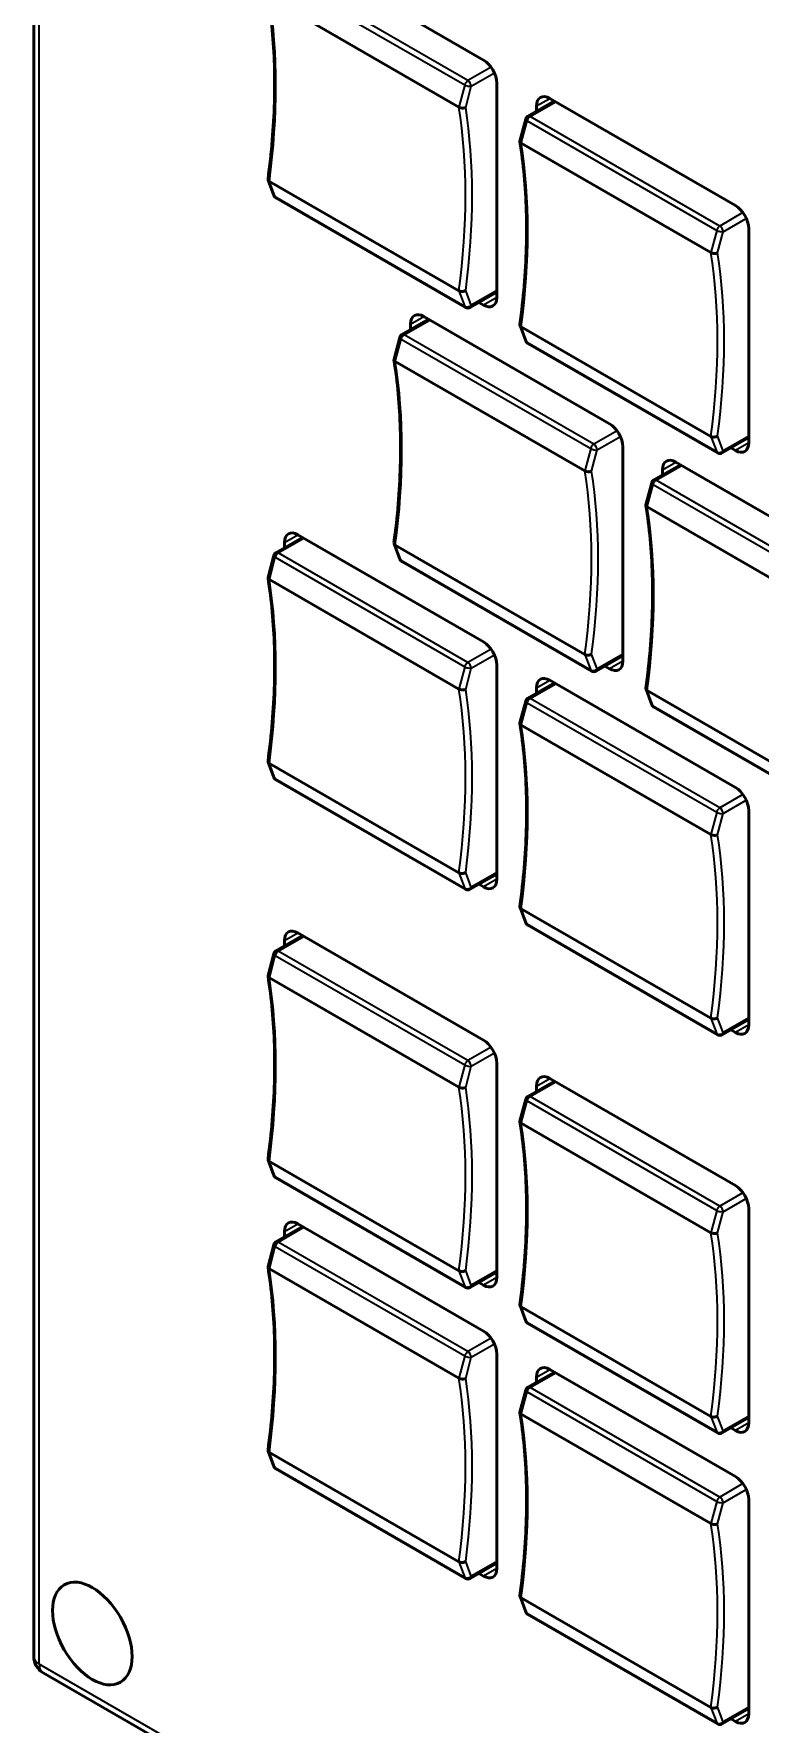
# Model space of a CAD drawing. Header units: millimetres. Extents: x 3103 to 5051, y 917 to 1856.
# Drawn here: x 3899.5 to 3938.2, y 1650.5 to 1740.6 of the extents above; entities that cross this region are included whole.
import ezdxf

# ---------------------------------------------------------------- set-up
doc = ezdxf.new("R2010")
doc.units = ezdxf.units.MM
doc.header["$LTSCALE"] = 1.8
doc.layers.add('외형선(ISO)', color=7, linetype='Continuous', lineweight=50)
doc.layers.add('좁은 외형선(ISO)', color=7, linetype='Continuous', lineweight=35)

msp = doc.modelspace()

# ---------------------------------------------------------------- linework, layer by layer
at = {"layer": '외형선(ISO)'}
for p, q in [((3899.501, 1654.097), (3899.501, 1788.003)), ((3913.582, 1744.933), (3923.482, 1739.217)), ((3912.062, 1742.544), (3922.174, 1736.706)), ((3924.189, 1737.992), (3924.189, 1726.561)), ((3927.262, 1737.034), (3925.85, 1736.219)), ((3927.017, 1737.176), (3936.917, 1731.46)), ((3925.428, 1734.901), (3925.733, 1736.066)), ((3926.31, 1736.485), (3926.31, 1736.768)), ((3925.497, 1734.788), (3935.609, 1728.95)), ((3912.306, 1731.995), (3911.997, 1732.817)), ((3922.174, 1726.908), (3912.062, 1732.746)), ((3922.527, 1726.029), (3912.415, 1731.867)), ((3937.624, 1730.236), (3937.624, 1718.805)), ((3924.189, 1726.844), (3922.777, 1726.029)), ((3923.482, 1726.153), (3923.237, 1726.295)), ((3920.545, 1725.399), (3919.133, 1724.584)), ((3919.593, 1724.85), (3919.593, 1725.133)), ((3920.3, 1725.541), (3930.199, 1719.825)), ((3918.71, 1723.266), (3919.016, 1724.431)), ((3925.741, 1724.239), (3925.432, 1725.06)), ((3935.609, 1719.152), (3925.497, 1724.99)), ((3935.962, 1718.272), (3925.85, 1724.11)), ((3918.779, 1723.153), (3928.891, 1717.315)), ((3937.624, 1719.088), (3936.212, 1718.272)), ((3930.906, 1718.601), (3930.906, 1707.17)), ((3936.917, 1718.396), (3936.672, 1718.538)), ((3933.98, 1717.643), (3932.568, 1716.827)), ((3933.028, 1717.093), (3933.028, 1717.376)), ((3933.735, 1717.784), (3943.634, 1712.069)), ((3932.145, 1715.509), (3932.451, 1716.674)), ((3932.214, 1715.396), (3942.326, 1709.558)), ((3913.827, 1713.764), (3912.415, 1712.949)), ((3912.875, 1713.215), (3912.875, 1713.497)), ((3913.582, 1713.906), (3923.482, 1708.19)), ((3919.024, 1712.604), (3918.714, 1713.425)), ((3911.992, 1711.631), (3912.298, 1712.796)), ((3928.891, 1707.517), (3918.779, 1713.355)), ((3929.244, 1706.637), (3919.133, 1712.475)), ((3912.062, 1711.517), (3922.174, 1705.679)), ((3930.906, 1707.452), (3929.494, 1706.637)), ((3924.189, 1706.965), (3924.189, 1695.535)), ((3930.199, 1706.761), (3929.954, 1706.903)), ((3927.262, 1706.008), (3925.85, 1705.192)), ((3926.31, 1705.458), (3926.31, 1705.741)), ((3927.017, 1706.149), (3936.917, 1700.434)), ((3932.459, 1704.847), (3932.149, 1705.669)), ((3942.326, 1699.76), (3932.214, 1705.598)), ((3925.428, 1703.874), (3925.733, 1705.039)), ((3942.679, 1698.88), (3932.568, 1704.718)), ((3925.497, 1703.761), (3935.609, 1697.923)), ((3912.306, 1700.968), (3911.997, 1701.79)), ((3922.174, 1695.882), (3912.062, 1701.719)), ((3922.527, 1695.002), (3912.415, 1700.84)), ((3937.624, 1699.209), (3937.624, 1687.778)), ((3924.189, 1695.817), (3922.777, 1695.002)), ((3923.482, 1695.126), (3923.237, 1695.268)), ((3925.741, 1693.212), (3925.432, 1694.034)), ((3935.609, 1688.125), (3925.497, 1693.963)), ((3913.582, 1692.677), (3923.482, 1686.961)), ((3935.962, 1687.245), (3925.85, 1693.083)), ((3913.827, 1692.535), (3912.415, 1691.72)), ((3912.875, 1691.986), (3912.875, 1692.269)), ((3911.992, 1690.402), (3912.298, 1691.567)), ((3912.062, 1690.289), (3922.174, 1684.451)), ((3937.624, 1688.061), (3936.212, 1687.245)), ((3936.917, 1687.37), (3936.672, 1687.511)), ((3924.189, 1685.737), (3924.189, 1674.306)), ((3927.262, 1684.779), (3925.85, 1683.963)), ((3927.017, 1684.92), (3936.917, 1679.205)), ((3925.428, 1682.645), (3925.733, 1683.81)), ((3926.31, 1684.229), (3926.31, 1684.512)), ((3925.497, 1682.532), (3935.609, 1676.694)), ((3912.306, 1679.74), (3911.997, 1680.561)), ((3922.174, 1674.653), (3912.062, 1680.491)), ((3922.527, 1673.773), (3912.415, 1679.611)), ((3937.624, 1677.98), (3937.624, 1666.549)), ((3913.827, 1677.022), (3912.415, 1676.207)), ((3912.875, 1676.472), (3912.875, 1676.755)), ((3913.582, 1677.163), (3923.482, 1671.448)), ((3911.992, 1674.889), (3912.298, 1676.054)), ((3912.062, 1674.775), (3922.174, 1668.937)), ((3924.189, 1674.588), (3922.777, 1673.773)), ((3923.482, 1673.897), (3923.237, 1674.039)), ((3925.741, 1671.983), (3925.432, 1672.805)), ((3935.609, 1666.896), (3925.497, 1672.734)), ((3935.962, 1666.016), (3925.85, 1671.854)), ((3924.189, 1670.223), (3924.189, 1658.792)), ((3927.262, 1669.265), (3925.85, 1668.45)), ((3927.017, 1669.407), (3936.917, 1663.691)), ((3926.31, 1668.716), (3926.31, 1668.998)), ((3925.428, 1667.132), (3925.733, 1668.297)), ((3925.497, 1667.018), (3935.609, 1661.18)), ((3937.624, 1666.832), (3936.212, 1666.016)), ((3936.917, 1666.141), (3936.672, 1666.282)), ((3912.306, 1664.226), (3911.997, 1665.048)), ((3922.174, 1659.139), (3912.062, 1664.977)), ((3922.527, 1658.26), (3912.415, 1664.098)), ((3937.624, 1662.466), (3937.624, 1651.035)), ((3924.189, 1659.075), (3922.777, 1658.26)), ((3923.482, 1658.384), (3923.237, 1658.525)), ((3925.741, 1656.469), (3925.432, 1657.291)), ((3935.609, 1651.382), (3925.497, 1657.22)), ((3935.962, 1650.503), (3925.85, 1656.341)), ((4103.647, 1535.656), (3900.001, 1653.231)), ((3937.624, 1651.318), (3936.212, 1650.503)), ((3936.917, 1650.627), (3936.672, 1650.769))]:
    msp.add_line(p, q, dxfattribs=at)
for centre, radius, start, end in [((3925.975, 1736.003), 0.25, 120, 165.29534), ((3912.54, 1732.083), 0.25, 200.633, 240), ((3922.652, 1726.245), 0.25, 240, 300), ((3919.258, 1724.368), 0.25, 120, 165.29534), ((3925.975, 1724.327), 0.25, 200.633, 240), ((3936.087, 1718.489), 0.25, 240, 300), ((3932.693, 1716.611), 0.25, 120, 165.29534), ((3912.54, 1712.732), 0.25, 120, 165.29534), ((3919.258, 1712.692), 0.25, 200.633, 240), ((3929.369, 1706.854), 0.25, 240, 300), ((3925.975, 1704.976), 0.25, 120, 165.29534), ((3932.693, 1704.935), 0.25, 200.633, 240), ((3912.54, 1701.057), 0.25, 200.633, 240), ((3922.652, 1695.219), 0.25, 240, 300), ((3925.975, 1693.3), 0.25, 200.633, 240), ((3912.54, 1691.504), 0.25, 120, 165.29534), ((3936.087, 1687.462), 0.25, 240, 300), ((3925.975, 1683.747), 0.25, 120, 165.29534), ((3912.54, 1679.828), 0.25, 200.633, 240), ((3912.54, 1675.99), 0.25, 120, 165.29534), ((3922.652, 1673.99), 0.25, 240, 300), ((3925.975, 1672.071), 0.25, 200.633, 240), ((3925.975, 1668.233), 0.25, 120, 165.29534), ((3936.087, 1666.233), 0.25, 240, 300), ((3912.54, 1664.314), 0.25, 200.633, 240), ((3922.652, 1658.476), 0.25, 240, 300), ((3925.975, 1656.558), 0.25, 200.633, 240), ((3900.501, 1654.097), 1, 180, 240), ((3936.087, 1650.72), 0.25, 240, 300)]:
    msp.add_arc(centre, radius, start, end, dxfattribs=at)
for centre, major_axis, ratio, start_param, end_param in [((3923.482, 1738.401), (-0.5, 0.866), 0.57735, 3.926991, 5.497787), ((3927.017, 1736.359), (-0.5, 0.866), 0.57735, 5.497787, 7.068583), ((3922.355, 1736.793), (-0.254, 0.013), 0.524375, 0.797221, 2.36824), ((3925.679, 1734.874), (-0.253, 0.013), 0.524877, 6.173838, 7.080849), ((3912.244, 1732.87), (-0.253, -0.029), 0.623662, 6.127199, 6.982922), ((3936.917, 1730.644), (-0.5, 0.866), 0.57735, 3.926991, 5.497787), ((3935.79, 1729.036), (-0.254, 0.013), 0.524375, 0.797221, 2.36824), ((3922.355, 1727.032), (-0.253, -0.029), 0.623673, 0.699798, 2.270817), ((3923.482, 1726.97), (0.5, -0.866), 0.57735, 5.497787, 7.068583), ((3920.3, 1724.724), (-0.5, 0.866), 0.57735, 5.497787, 7.068583), ((3925.679, 1725.113), (-0.253, -0.029), 0.623662, 6.127199, 6.982922), ((3918.961, 1723.239), (-0.253, 0.013), 0.524877, 6.173838, 7.080849), ((3930.199, 1719.009), (-0.5, 0.866), 0.57735, 3.926991, 5.497787), ((3935.79, 1719.275), (-0.253, -0.029), 0.623673, 0.699798, 2.270817), ((3936.917, 1719.213), (0.5, -0.866), 0.57735, 5.497787, 7.068583), ((3933.735, 1716.968), (-0.5, 0.866), 0.57735, 5.497787, 7.068583), ((3929.073, 1717.401), (-0.254, 0.013), 0.524375, 0.797221, 2.36824), ((3932.396, 1715.482), (-0.253, 0.013), 0.524877, 6.173838, 7.080849), ((3913.582, 1713.089), (-0.5, 0.866), 0.57735, 5.497787, 7.068583), ((3918.961, 1713.478), (-0.253, -0.029), 0.623662, 6.127199, 6.982922), ((3912.244, 1711.604), (-0.253, 0.013), 0.524877, 6.173838, 7.080849), ((3923.482, 1707.374), (-0.5, 0.866), 0.57735, 3.926991, 5.497787), ((3929.073, 1707.64), (-0.253, -0.029), 0.623673, 0.699798, 2.270817), ((3930.199, 1707.578), (0.5, -0.866), 0.57735, 5.497787, 7.068583), ((3927.017, 1705.332), (-0.5, 0.866), 0.57735, 5.497787, 7.068583), ((3922.355, 1705.766), (-0.254, 0.013), 0.524375, 0.797221, 2.36824), ((3932.396, 1705.722), (-0.253, -0.029), 0.623662, 6.127199, 6.982922), ((3925.679, 1703.847), (-0.253, 0.013), 0.524877, 6.173838, 7.080849), ((3912.244, 1701.843), (-0.253, -0.029), 0.623662, 6.127199, 6.982922), ((3936.917, 1699.617), (-0.5, 0.866), 0.57735, 3.926991, 5.497787), ((3935.79, 1698.009), (-0.254, 0.013), 0.524375, 0.797221, 2.36824), ((3922.355, 1696.005), (-0.253, -0.029), 0.623673, 0.699798, 2.270817), ((3923.482, 1695.943), (0.5, -0.866), 0.57735, 5.497787, 7.068583), ((3925.679, 1694.087), (-0.253, -0.029), 0.623662, 6.127199, 6.982922), ((3913.582, 1691.86), (-0.5, 0.866), 0.57735, 5.497787, 7.068583), ((3912.244, 1690.375), (-0.253, 0.013), 0.524877, 6.173838, 7.080849), ((3935.79, 1688.249), (-0.253, -0.029), 0.623673, 0.699798, 2.270817), ((3936.917, 1688.186), (0.5, -0.866), 0.57735, 5.497787, 7.068583), ((3923.482, 1686.145), (-0.5, 0.866), 0.57735, 3.926991, 5.497787), ((3927.017, 1684.104), (-0.5, 0.866), 0.57735, 5.497787, 7.068583), ((3922.355, 1684.537), (-0.254, 0.013), 0.524375, 0.797221, 2.36824), ((3925.679, 1682.618), (-0.253, 0.013), 0.524877, 6.173838, 7.080849), ((3912.244, 1680.614), (-0.253, -0.029), 0.623662, 6.127199, 6.982922), ((3936.917, 1678.388), (-0.5, 0.866), 0.57735, 3.926991, 5.497787), ((3913.582, 1676.347), (-0.5, 0.866), 0.57735, 5.497787, 7.068583), ((3935.79, 1676.78), (-0.254, 0.013), 0.524375, 0.797221, 2.36824), ((3912.244, 1674.861), (-0.253, 0.013), 0.524877, 6.173838, 7.080849), ((3922.355, 1674.776), (-0.253, -0.029), 0.623673, 0.699798, 2.270817), ((3923.482, 1674.714), (0.5, -0.866), 0.57735, 5.497787, 7.068583), ((3925.679, 1672.858), (-0.253, -0.029), 0.623662, 6.127199, 6.982922), ((3923.482, 1670.631), (-0.5, 0.866), 0.57735, 3.926991, 5.497787), ((3927.017, 1668.59), (-0.5, 0.866), 0.57735, 5.497787, 7.068583), ((3922.355, 1669.023), (-0.254, 0.013), 0.524375, 0.797221, 2.36824), ((3925.679, 1667.105), (-0.253, 0.013), 0.524877, 6.173838, 7.080849), ((3935.79, 1667.02), (-0.253, -0.029), 0.623673, 0.699798, 2.270817), ((3936.917, 1666.957), (0.5, -0.866), 0.57735, 5.497787, 7.068583), ((3912.244, 1665.101), (-0.253, -0.029), 0.623662, 6.127199, 6.982922), ((3936.917, 1662.875), (-0.5, 0.866), 0.57735, 3.926991, 5.497787), ((3935.79, 1661.267), (-0.254, 0.013), 0.524375, 0.797221, 2.36824), ((3922.355, 1659.263), (-0.253, -0.029), 0.623673, 0.699798, 2.270817), ((3923.482, 1659.2), (0.5, -0.866), 0.57735, 5.497787, 7.068583), ((3925.679, 1657.344), (-0.253, -0.029), 0.623662, 6.127199, 6.982922), ((3935.79, 1651.506), (-0.253, -0.029), 0.623673, 0.699798, 2.270817), ((3936.917, 1651.444), (0.5, -0.866), 0.57735, 5.497787, 7.068583)]:
    msp.add_ellipse(centre, major_axis=major_axis, ratio=ratio, start_param=start_param, end_param=end_param, dxfattribs=at)
msp.add_ellipse((3902.622, 1655.322), major_axis=(1.5, -2.598), ratio=0.57735, dxfattribs=at)
for points in [[(3911.991, 1732.866), (3912.085, 1733.566), (3912.16, 1734.259), (3912.272, 1735.626), (3912.31, 1736.301), (3912.347, 1737.63), (3912.347, 1738.285), (3912.309, 1739.569), (3912.272, 1740.2), (3912.159, 1741.435), (3912.084, 1742.039), (3911.991, 1742.629)], [(3925.426, 1725.109), (3925.52, 1725.809), (3925.595, 1726.502), (3925.707, 1727.869), (3925.745, 1728.544), (3925.782, 1729.874), (3925.782, 1730.528), (3925.744, 1731.813), (3925.707, 1732.443), (3925.594, 1733.678), (3925.519, 1734.282), (3925.426, 1734.872)], [(3918.709, 1713.474), (3918.802, 1714.174), (3918.877, 1714.867), (3918.99, 1716.234), (3919.027, 1716.909), (3919.064, 1718.238), (3919.064, 1718.893), (3919.027, 1720.178), (3918.989, 1720.808), (3918.877, 1722.043), (3918.802, 1722.647), (3918.709, 1723.237)], [(3932.144, 1705.717), (3932.237, 1706.417), (3932.312, 1707.11), (3932.425, 1708.478), (3932.462, 1709.153), (3932.499, 1710.482), (3932.499, 1711.136), (3932.462, 1712.421), (3932.424, 1713.052), (3932.312, 1714.286), (3932.237, 1714.891), (3932.144, 1715.48)], [(3911.991, 1701.839), (3912.085, 1702.539), (3912.16, 1703.232), (3912.272, 1704.599), (3912.31, 1705.274), (3912.347, 1706.603), (3912.347, 1707.258), (3912.309, 1708.543), (3912.272, 1709.173), (3912.159, 1710.408), (3912.084, 1711.012), (3911.991, 1711.602)], [(3925.426, 1694.082), (3925.52, 1694.782), (3925.595, 1695.475), (3925.707, 1696.843), (3925.745, 1697.517), (3925.782, 1698.847), (3925.782, 1699.501), (3925.744, 1700.786), (3925.707, 1701.416), (3925.594, 1702.651), (3925.519, 1703.255), (3925.426, 1703.845)], [(3911.991, 1680.61), (3912.085, 1681.31), (3912.16, 1682.003), (3912.272, 1683.37), (3912.31, 1684.045), (3912.347, 1685.374), (3912.347, 1686.029), (3912.309, 1687.314), (3912.272, 1687.944), (3912.159, 1689.179), (3912.084, 1689.783), (3911.991, 1690.373)], [(3925.426, 1672.853), (3925.52, 1673.553), (3925.595, 1674.246), (3925.707, 1675.614), (3925.745, 1676.289), (3925.782, 1677.618), (3925.782, 1678.272), (3925.744, 1679.557), (3925.707, 1680.188), (3925.594, 1681.422), (3925.519, 1682.027), (3925.426, 1682.616)], [(3911.991, 1665.097), (3912.085, 1665.797), (3912.16, 1666.489), (3912.272, 1667.857), (3912.31, 1668.532), (3912.347, 1669.861), (3912.347, 1670.515), (3912.309, 1671.8), (3912.272, 1672.431), (3912.159, 1673.666), (3912.084, 1674.27), (3911.991, 1674.86)], [(3925.426, 1657.34), (3925.52, 1658.04), (3925.595, 1658.733), (3925.707, 1660.1), (3925.745, 1660.775), (3925.782, 1662.104), (3925.782, 1662.759), (3925.744, 1664.043), (3925.707, 1664.674), (3925.594, 1665.909), (3925.519, 1666.513), (3925.426, 1667.103)]]:
    msp.add_open_spline(points, degree=3, knots=[1.4051307, 1.4051307, 1.4051307, 1.4051307, 1.4714389, 1.4714389, 1.5377471, 1.5377471, 1.6040552, 1.6040552, 1.6703634, 1.6703634, 1.7366716, 1.7366716, 1.7366716, 1.7366716], dxfattribs=at)
at = {"layer": '좁은 외형선(ISO)'}
for p, q in [((3899.794, 1653.689), (3899.794, 1787.595)), ((3912.374, 1743.732), (3922.485, 1737.894)), ((3922.652, 1738.126), (3912.54, 1743.963)), ((3923.885, 1738.838), (3922.652, 1738.126)), ((3922.485, 1737.894), (3922.174, 1736.706)), ((3922.532, 1736.691), (3922.828, 1737.819)), ((3922.828, 1737.819), (3924.062, 1738.532)), ((3925.975, 1736.207), (3927.335, 1736.992)), ((3926.31, 1736.768), (3927.017, 1737.176)), ((3925.497, 1734.788), (3925.809, 1735.975)), ((3925.809, 1735.975), (3935.92, 1730.137)), ((3936.087, 1730.369), (3925.975, 1736.207)), ((3912.374, 1731.919), (3912.062, 1732.746)), ((3922.485, 1726.081), (3912.374, 1731.919)), ((3937.32, 1731.081), (3936.087, 1730.369)), ((3936.263, 1730.063), (3937.497, 1730.775)), ((3935.92, 1730.137), (3935.609, 1728.95)), ((3935.967, 1728.934), (3936.263, 1730.063)), ((3922.174, 1726.908), (3922.485, 1726.081)), ((3922.828, 1726.143), (3922.532, 1726.93)), ((3924.189, 1726.929), (3922.828, 1726.143)), ((3924.189, 1726.561), (3923.482, 1726.153)), ((3919.258, 1724.572), (3920.618, 1725.357)), ((3919.593, 1725.133), (3920.3, 1725.541)), ((3918.779, 1723.153), (3919.091, 1724.34)), ((3919.091, 1724.34), (3929.203, 1718.502)), ((3929.369, 1718.734), (3919.258, 1724.572)), ((3925.809, 1724.162), (3925.497, 1724.99)), ((3935.92, 1718.324), (3925.809, 1724.162)), ((3930.603, 1719.446), (3929.369, 1718.734)), ((3929.546, 1718.428), (3930.78, 1719.14)), ((3935.609, 1719.152), (3935.92, 1718.324)), ((3936.263, 1718.387), (3935.967, 1719.173)), ((3937.624, 1719.172), (3936.263, 1718.387)), ((3937.624, 1718.805), (3936.917, 1718.396)), ((3929.203, 1718.502), (3928.891, 1717.315)), ((3929.25, 1717.299), (3929.546, 1718.428)), ((3932.693, 1716.815), (3934.053, 1717.6)), ((3933.028, 1717.376), (3933.735, 1717.784)), ((3932.214, 1715.396), (3932.526, 1716.583)), ((3932.526, 1716.583), (3942.638, 1710.745)), ((3942.804, 1710.977), (3932.693, 1716.815)), ((3912.54, 1712.937), (3913.9, 1713.722)), ((3912.875, 1713.497), (3913.582, 1713.906)), ((3912.062, 1711.517), (3912.374, 1712.705)), ((3912.374, 1712.705), (3922.485, 1706.867)), ((3922.652, 1707.099), (3912.54, 1712.937)), ((3919.091, 1712.527), (3918.779, 1713.355)), ((3929.203, 1706.689), (3919.091, 1712.527)), ((3923.885, 1707.811), (3922.652, 1707.099)), ((3922.828, 1706.792), (3924.062, 1707.505)), ((3928.891, 1707.517), (3929.203, 1706.689)), ((3929.546, 1706.752), (3929.25, 1707.538)), ((3930.906, 1707.537), (3929.546, 1706.752)), ((3930.906, 1707.17), (3930.199, 1706.761)), ((3922.485, 1706.867), (3922.174, 1705.679)), ((3922.532, 1705.664), (3922.828, 1706.792)), ((3925.975, 1705.18), (3927.335, 1705.965)), ((3926.31, 1705.741), (3927.017, 1706.149)), ((3932.526, 1704.77), (3932.214, 1705.598)), ((3925.497, 1703.761), (3925.809, 1704.948)), ((3925.809, 1704.948), (3935.92, 1699.11)), ((3936.087, 1699.342), (3925.975, 1705.18)), ((3942.638, 1698.932), (3932.526, 1704.77)), ((3912.374, 1700.892), (3912.062, 1701.719)), ((3922.485, 1695.054), (3912.374, 1700.892)), ((3937.32, 1700.054), (3936.087, 1699.342)), ((3935.92, 1699.11), (3935.609, 1697.923)), ((3935.967, 1697.907), (3936.263, 1699.036)), ((3936.263, 1699.036), (3937.497, 1699.748)), ((3922.174, 1695.882), (3922.485, 1695.054)), ((3922.828, 1695.117), (3922.532, 1695.903)), ((3924.189, 1695.902), (3922.828, 1695.117)), ((3924.189, 1695.535), (3923.482, 1695.126)), ((3925.809, 1693.135), (3925.497, 1693.963)), ((3912.875, 1692.269), (3913.582, 1692.677)), ((3935.92, 1687.297), (3925.809, 1693.135)), ((3912.54, 1691.708), (3913.9, 1692.493)), ((3912.062, 1690.289), (3912.374, 1691.476)), ((3912.374, 1691.476), (3922.485, 1685.638)), ((3922.652, 1685.87), (3912.54, 1691.708)), ((3936.263, 1687.36), (3935.967, 1688.147)), ((3937.624, 1688.145), (3936.263, 1687.36)), ((3935.609, 1688.125), (3935.92, 1687.297)), ((3937.624, 1687.778), (3936.917, 1687.37)), ((3923.885, 1686.582), (3922.652, 1685.87)), ((3922.485, 1685.638), (3922.174, 1684.451)), ((3922.532, 1684.435), (3922.828, 1685.564)), ((3922.828, 1685.564), (3924.062, 1686.276)), ((3925.975, 1683.951), (3927.335, 1684.736)), ((3926.31, 1684.512), (3927.017, 1684.92)), ((3925.497, 1682.532), (3925.809, 1683.719)), ((3925.809, 1683.719), (3935.92, 1677.881)), ((3936.087, 1678.113), (3925.975, 1683.951)), ((3912.374, 1679.663), (3912.062, 1680.491)), ((3922.485, 1673.825), (3912.374, 1679.663)), ((3937.32, 1678.825), (3936.087, 1678.113)), ((3936.263, 1677.807), (3937.497, 1678.519)), ((3935.92, 1677.881), (3935.609, 1676.694)), ((3935.967, 1676.678), (3936.263, 1677.807)), ((3912.54, 1676.194), (3913.9, 1676.98)), ((3912.875, 1676.755), (3913.582, 1677.163)), ((3912.062, 1674.775), (3912.374, 1675.963)), ((3912.374, 1675.963), (3922.485, 1670.125)), ((3922.652, 1670.356), (3912.54, 1676.194)), ((3922.174, 1674.653), (3922.485, 1673.825)), ((3922.828, 1673.888), (3922.532, 1674.674)), ((3924.189, 1674.673), (3922.828, 1673.888)), ((3924.189, 1674.306), (3923.482, 1673.897)), ((3925.809, 1671.906), (3925.497, 1672.734)), ((3935.92, 1666.068), (3925.809, 1671.906)), ((3923.885, 1671.069), (3922.652, 1670.356)), ((3922.485, 1670.125), (3922.174, 1668.937)), ((3922.828, 1670.05), (3924.062, 1670.762)), ((3922.532, 1668.921), (3922.828, 1670.05)), ((3925.975, 1668.438), (3927.335, 1669.223)), ((3926.31, 1668.998), (3927.017, 1669.407)), ((3936.087, 1662.6), (3925.975, 1668.438)), ((3925.497, 1667.018), (3925.809, 1668.206)), ((3925.809, 1668.206), (3935.92, 1662.368)), ((3935.609, 1666.896), (3935.92, 1666.068)), ((3936.263, 1666.131), (3935.967, 1666.918)), ((3937.624, 1666.916), (3936.263, 1666.131)), ((3937.624, 1666.549), (3936.917, 1666.141)), ((3912.374, 1664.149), (3912.062, 1664.977)), ((3922.485, 1658.312), (3912.374, 1664.149)), ((3937.32, 1663.312), (3936.087, 1662.6)), ((3936.263, 1662.293), (3937.497, 1663.006)), ((3935.92, 1662.368), (3935.609, 1661.18)), ((3935.967, 1661.165), (3936.263, 1662.293)), ((3922.174, 1659.139), (3922.485, 1658.312)), ((3922.828, 1658.374), (3922.532, 1659.161)), ((3924.189, 1659.16), (3922.828, 1658.374)), ((3924.189, 1658.792), (3923.482, 1658.384)), ((3925.809, 1656.393), (3925.497, 1657.22)), ((3935.92, 1650.555), (3925.809, 1656.393)), ((4103.44, 1536.114), (3899.794, 1653.689)), ((3935.609, 1651.382), (3935.92, 1650.555)), ((3936.263, 1650.617), (3935.967, 1651.404)), ((3937.624, 1651.403), (3936.263, 1650.617)), ((3937.624, 1651.035), (3936.917, 1650.627))]:
    msp.add_line(p, q, dxfattribs=at)
for centre, major_axis, ratio, start_param, end_param in [((3886.783, 1723.05), (18.125, 31.393), 0.57735, 5.331505, 5.66407), ((3922.652, 1737.921), (0.125, 0.217), 0.57735, 0.785398, 2.013171), ((3922.652, 1737.921), (-0.242, 0.063), 0.349531, 0.906864, 2.477661), ((3922.652, 1737.921), (-0.125, 0.217), 0.57735, 3.926991, 5.497787), ((3896.894, 1717.213), (-18.125, -31.393), 0.57735, 2.189912, 2.522477), ((3897.071, 1717.11), (18.25, 31.61), 0.57735, 5.33329, 5.662284), ((3925.975, 1736.003), (-0.242, 0.063), 0.349531, 0, 0.906864), ((3925.975, 1736.003), (-0.125, -0.217), 0.57735, 3.926991, 5.154763), ((3925.975, 1736.003), (-0.125, 0.217), 0.57735, 5.497787, 6.283185), ((3900.218, 1715.294), (18.125, 31.393), 0.57735, 5.331505, 5.66407), ((3912.54, 1732.083), (-0.234, -0.088), 0.737899, 0, 0.544385), ((3912.54, 1732.083), (-0.125, -0.217), 0.57735, 5.840811, 6.283185), ((3936.087, 1730.165), (0.125, 0.217), 0.57735, 0.785398, 2.013171), ((3936.087, 1730.165), (-0.242, 0.063), 0.349531, 0.906864, 2.477661), ((3936.087, 1730.165), (-0.125, 0.217), 0.57735, 3.926991, 5.497787), ((3910.329, 1709.456), (-18.125, -31.393), 0.57735, 2.189912, 2.522477), ((3910.506, 1709.354), (18.25, 31.61), 0.57735, 5.33329, 5.662284), ((3922.652, 1726.245), (0.234, 0.088), 0.737899, 3.685977, 5.256774), ((3922.652, 1726.245), (-0.125, -0.217), 0.57735, 5.840811, 6.283185), ((3922.652, 1726.245), (0.125, -0.217), 0.57735, 0, 0.785398), ((3919.258, 1724.368), (-0.242, 0.063), 0.349531, 0, 0.906864), ((3919.258, 1724.368), (-0.125, -0.217), 0.57735, 3.926991, 5.154763), ((3919.258, 1724.368), (-0.125, 0.217), 0.57735, 5.497787, 6.283185), ((3925.975, 1724.327), (-0.234, -0.088), 0.737899, 0, 0.544385), ((3925.975, 1724.327), (-0.125, -0.217), 0.57735, 5.840811, 6.283185), ((3893.5, 1703.659), (18.125, 31.393), 0.57735, 5.331505, 5.66407), ((3929.369, 1718.53), (0.125, 0.217), 0.57735, 0.785398, 2.013171), ((3929.369, 1718.53), (-0.242, 0.063), 0.349531, 0.906864, 2.477661), ((3929.369, 1718.53), (-0.125, 0.217), 0.57735, 3.926991, 5.497787), ((3936.087, 1718.489), (0.234, 0.088), 0.737899, 3.685977, 5.256774), ((3936.087, 1718.489), (-0.125, -0.217), 0.57735, 5.840811, 6.283185), ((3936.087, 1718.489), (0.125, -0.217), 0.57735, 0, 0.785398), ((3903.612, 1697.821), (-18.125, -31.393), 0.57735, 2.189912, 2.522477), ((3903.789, 1697.719), (18.25, 31.61), 0.57735, 5.33329, 5.662284), ((3932.693, 1716.611), (-0.242, 0.063), 0.349531, 0, 0.906864), ((3932.693, 1716.611), (-0.125, -0.217), 0.57735, 3.926991, 5.154763), ((3932.693, 1716.611), (-0.125, 0.217), 0.57735, 5.497787, 6.283185), ((3906.935, 1695.902), (18.125, 31.393), 0.57735, 5.331505, 5.66407), ((3912.54, 1712.732), (-0.242, 0.063), 0.349531, 0, 0.906864), ((3912.54, 1712.732), (-0.125, -0.217), 0.57735, 3.926991, 5.154763), ((3912.54, 1712.732), (-0.125, 0.217), 0.57735, 5.497787, 6.283185), ((3919.258, 1712.692), (-0.234, -0.088), 0.737899, 0, 0.544385), ((3919.258, 1712.692), (-0.125, -0.217), 0.57735, 5.840811, 6.283185), ((3886.783, 1692.024), (18.125, 31.393), 0.57735, 5.331505, 5.66407), ((3922.652, 1706.895), (0.125, 0.217), 0.57735, 0.785398, 2.013171), ((3922.652, 1706.895), (-0.125, 0.217), 0.57735, 3.926991, 5.497787), ((3922.652, 1706.895), (-0.242, 0.063), 0.349531, 0.906864, 2.477661), ((3929.369, 1706.854), (0.234, 0.088), 0.737899, 3.685977, 5.256774), ((3929.369, 1706.854), (-0.125, -0.217), 0.57735, 5.840811, 6.283185), ((3929.369, 1706.854), (0.125, -0.217), 0.57735, 0, 0.785398), ((3896.894, 1686.186), (-18.125, -31.393), 0.57735, 2.189912, 2.522477), ((3897.071, 1686.084), (18.25, 31.61), 0.57735, 5.33329, 5.662284), ((3925.975, 1704.976), (-0.242, 0.063), 0.349531, 0, 0.906864), ((3925.975, 1704.976), (-0.125, -0.217), 0.57735, 3.926991, 5.154763), ((3925.975, 1704.976), (-0.125, 0.217), 0.57735, 5.497787, 6.283185), ((3932.693, 1704.935), (-0.234, -0.088), 0.737899, 0, 0.544385), ((3932.693, 1704.935), (-0.125, -0.217), 0.57735, 5.840811, 6.283185), ((3900.218, 1684.267), (18.125, 31.393), 0.57735, 5.331505, 5.66407), ((3912.54, 1701.057), (-0.234, -0.088), 0.737899, 0, 0.544385), ((3912.54, 1701.057), (-0.125, -0.217), 0.57735, 5.840811, 6.283185), ((3936.087, 1699.138), (0.125, 0.217), 0.57735, 0.785398, 2.013171), ((3936.087, 1699.138), (-0.242, 0.063), 0.349531, 0.906864, 2.477661), ((3936.087, 1699.138), (-0.125, 0.217), 0.57735, 3.926991, 5.497787), ((3910.329, 1678.429), (-18.125, -31.393), 0.57735, 2.189912, 2.522477), ((3910.506, 1678.327), (18.25, 31.61), 0.57735, 5.33329, 5.662284), ((3922.652, 1695.219), (0.234, 0.088), 0.737899, 3.685977, 5.256774), ((3922.652, 1695.219), (-0.125, -0.217), 0.57735, 5.840811, 6.283185), ((3922.652, 1695.219), (0.125, -0.217), 0.57735, 0, 0.785398), ((3925.975, 1693.3), (-0.234, -0.088), 0.737899, 0, 0.544385), ((3925.975, 1693.3), (-0.125, -0.217), 0.57735, 5.840811, 6.283185), ((3912.54, 1691.504), (-0.125, 0.217), 0.57735, 5.497787, 6.283185), ((3912.54, 1691.504), (-0.242, 0.063), 0.349531, 0, 0.906864), ((3912.54, 1691.504), (-0.125, -0.217), 0.57735, 3.926991, 5.154763), ((3886.783, 1670.795), (18.125, 31.393), 0.57735, 5.331505, 5.66407), ((3936.087, 1687.462), (0.234, 0.088), 0.737899, 3.685977, 5.256774), ((3936.087, 1687.462), (-0.125, -0.217), 0.57735, 5.840811, 6.283185), ((3936.087, 1687.462), (0.125, -0.217), 0.57735, 0, 0.785398), ((3922.652, 1685.666), (0.125, 0.217), 0.57735, 0.785398, 2.013171), ((3922.652, 1685.666), (-0.242, 0.063), 0.349531, 0.906864, 2.477661), ((3922.652, 1685.666), (-0.125, 0.217), 0.57735, 3.926991, 5.497787), ((3896.894, 1664.957), (-18.125, -31.393), 0.57735, 2.189912, 2.522477), ((3897.071, 1664.855), (18.25, 31.61), 0.57735, 5.33329, 5.662284), ((3925.975, 1683.747), (-0.242, 0.063), 0.349531, 0, 0.906864), ((3925.975, 1683.747), (-0.125, -0.217), 0.57735, 3.926991, 5.154763), ((3925.975, 1683.747), (-0.125, 0.217), 0.57735, 5.497787, 6.283185), ((3900.218, 1663.038), (18.125, 31.393), 0.57735, 5.331505, 5.66407), ((3912.54, 1679.828), (-0.234, -0.088), 0.737899, 0, 0.544385), ((3912.54, 1679.828), (-0.125, -0.217), 0.57735, 5.840811, 6.283185), ((3936.087, 1677.909), (0.125, 0.217), 0.57735, 0.785398, 2.013171), ((3936.087, 1677.909), (-0.242, 0.063), 0.349531, 0.906864, 2.477661), ((3936.087, 1677.909), (-0.125, 0.217), 0.57735, 3.926991, 5.497787), ((3910.329, 1657.2), (-18.125, -31.393), 0.57735, 2.189912, 2.522477), ((3910.506, 1657.098), (18.25, 31.61), 0.57735, 5.33329, 5.662284), ((3912.54, 1675.99), (-0.242, 0.063), 0.349531, 0, 0.906864), ((3912.54, 1675.99), (-0.125, -0.217), 0.57735, 3.926991, 5.154763), ((3912.54, 1675.99), (-0.125, 0.217), 0.57735, 5.497787, 6.283185), ((3886.783, 1655.281), (18.125, 31.393), 0.57735, 5.331505, 5.66407), ((3922.652, 1673.99), (0.234, 0.088), 0.737899, 3.685977, 5.256774), ((3922.652, 1673.99), (-0.125, -0.217), 0.57735, 5.840811, 6.283185), ((3922.652, 1673.99), (0.125, -0.217), 0.57735, 0, 0.785398), ((3925.975, 1672.071), (-0.234, -0.088), 0.737899, 0, 0.544385), ((3925.975, 1672.071), (-0.125, -0.217), 0.57735, 5.840811, 6.283185), ((3922.652, 1670.152), (0.125, 0.217), 0.57735, 0.785398, 2.013171), ((3922.652, 1670.152), (-0.242, 0.063), 0.349531, 0.906864, 2.477661), ((3922.652, 1670.152), (-0.125, 0.217), 0.57735, 3.926991, 5.497787), ((3896.894, 1649.443), (-18.125, -31.393), 0.57735, 2.189912, 2.522477), ((3897.071, 1649.341), (18.25, 31.61), 0.57735, 5.33329, 5.662284), ((3925.975, 1668.233), (-0.125, -0.217), 0.57735, 3.926991, 5.154763), ((3925.975, 1668.233), (-0.125, 0.217), 0.57735, 5.497787, 6.283185), ((3925.975, 1668.233), (-0.242, 0.063), 0.349531, 0, 0.906864), ((3900.218, 1647.525), (18.125, 31.393), 0.57735, 5.331505, 5.66407), ((3936.087, 1666.233), (0.234, 0.088), 0.737899, 3.685977, 5.256774), ((3936.087, 1666.233), (-0.125, -0.217), 0.57735, 5.840811, 6.283185), ((3936.087, 1666.233), (0.125, -0.217), 0.57735, 0, 0.785398), ((3912.54, 1664.314), (-0.234, -0.088), 0.737899, 0, 0.544385), ((3912.54, 1664.314), (-0.125, -0.217), 0.57735, 5.840811, 6.283185), ((3936.087, 1662.395), (0.125, 0.217), 0.57735, 0.785398, 2.013171), ((3936.087, 1662.395), (-0.242, 0.063), 0.349531, 0.906864, 2.477661), ((3936.087, 1662.395), (-0.125, 0.217), 0.57735, 3.926991, 5.497787), ((3910.329, 1641.687), (-18.125, -31.393), 0.57735, 2.189912, 2.522477), ((3910.506, 1641.585), (18.25, 31.61), 0.57735, 5.33329, 5.662284), ((3922.652, 1658.476), (0.234, 0.088), 0.737899, 3.685977, 5.256774), ((3922.652, 1658.476), (-0.125, -0.217), 0.57735, 5.840811, 6.283185), ((3922.652, 1658.476), (0.125, -0.217), 0.57735, 0, 0.785398), ((3925.975, 1656.558), (-0.234, -0.088), 0.737899, 0, 0.544385), ((3925.975, 1656.558), (-0.125, -0.217), 0.57735, 5.840811, 6.283185), ((3900.501, 1654.097), (-1, 0), 0.57735, 0, 0.785398), ((3900.501, 1654.097), (-0.5, -0.866), 0.57735, 5.497787, 6.283185), ((3936.087, 1650.72), (0.234, 0.088), 0.737899, 3.685977, 5.256774), ((3936.087, 1650.72), (-0.125, -0.217), 0.57735, 5.840811, 6.283185), ((3936.087, 1650.72), (0.125, -0.217), 0.57735, 0, 0.785398)]:
    msp.add_ellipse(centre, major_axis=major_axis, ratio=ratio, start_param=start_param, end_param=end_param, dxfattribs=at)

doc.saveas('drawing.dxf')
